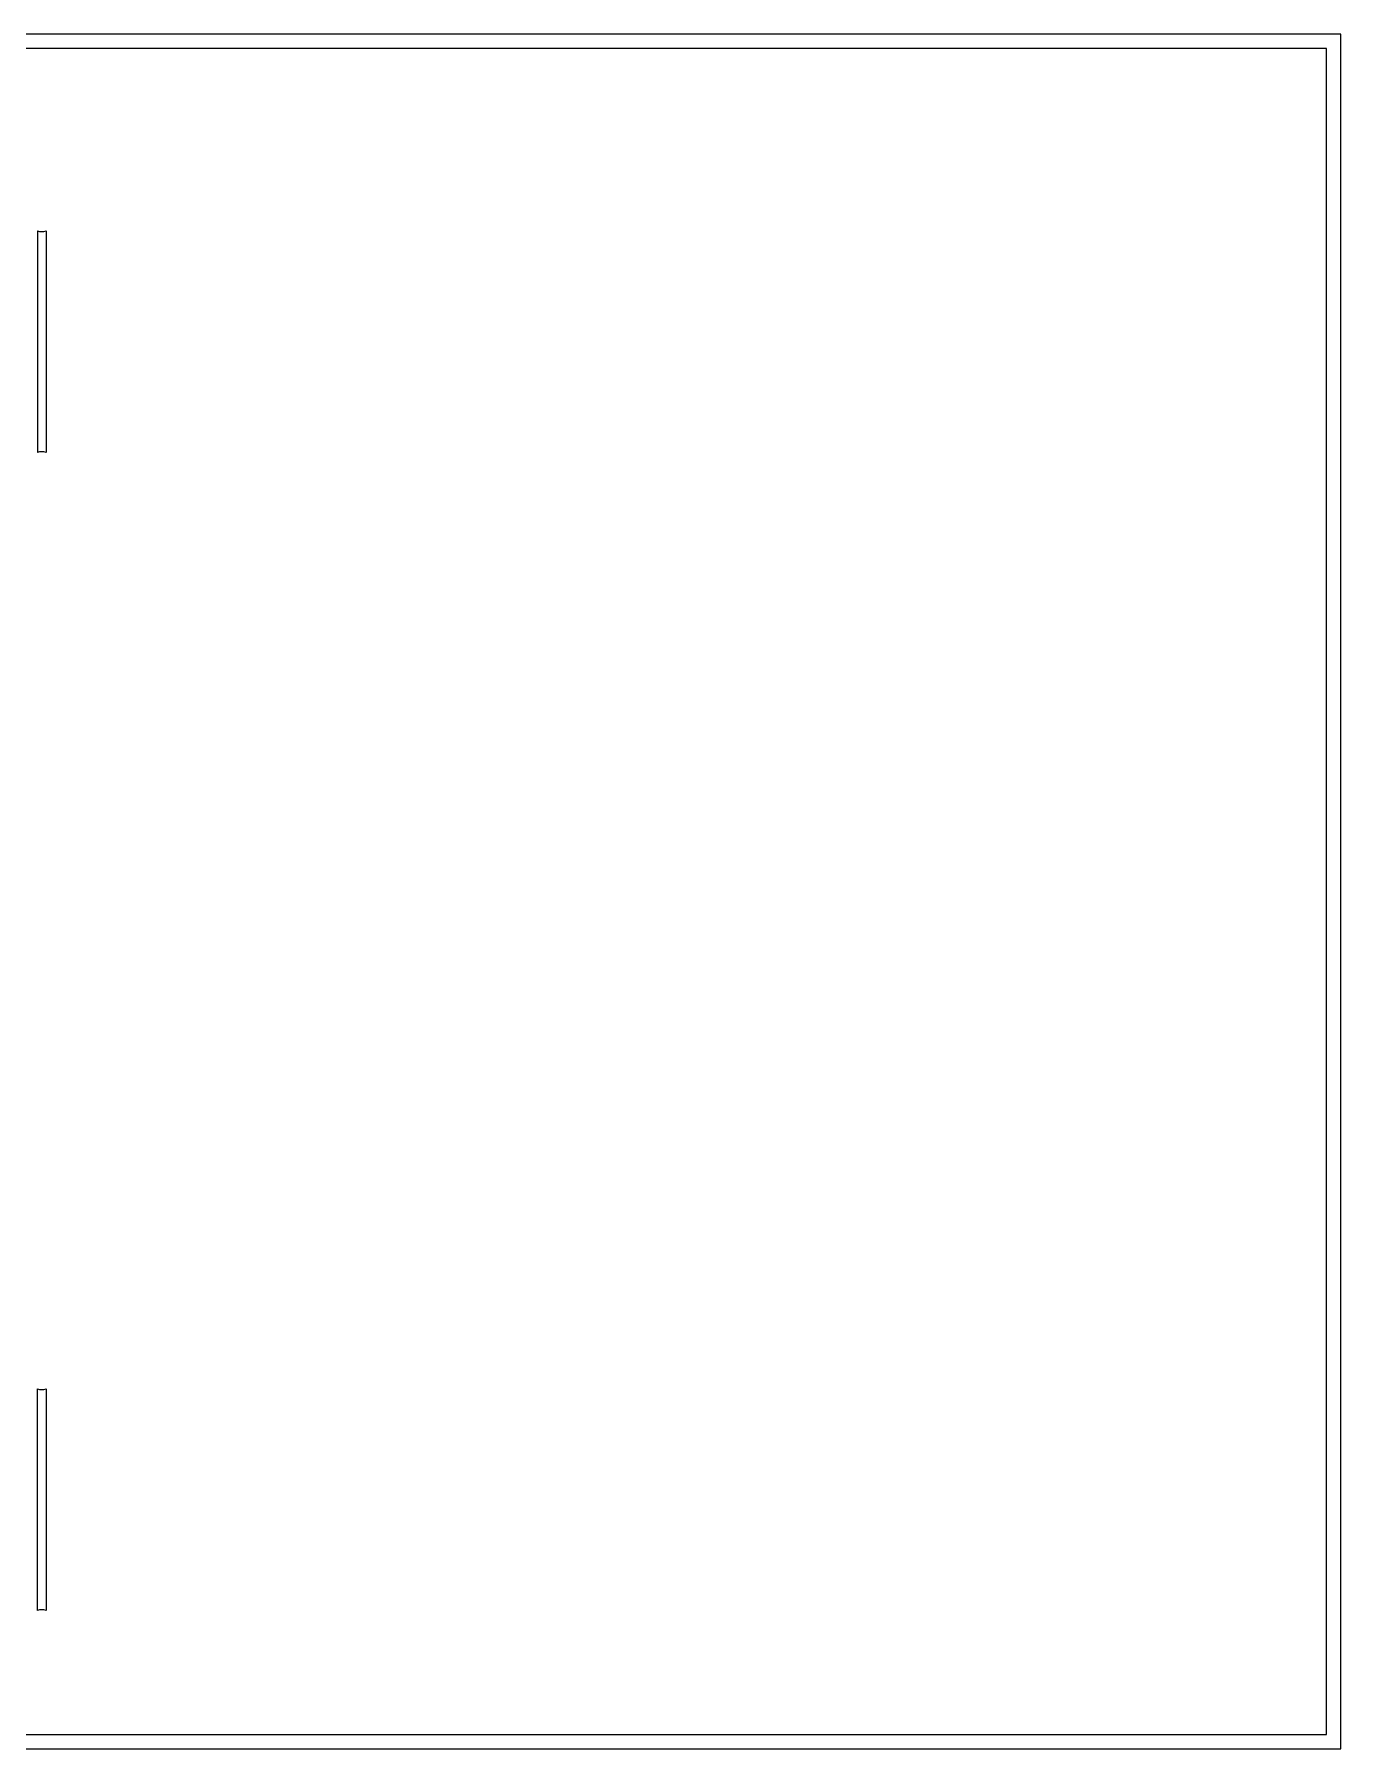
# Model space of a CAD drawing. Header units: millimetres. Extents: x -148 to 776, y -1047 to -448.
# Drawn here: x 319 to 776, y -1047 to -448 of the extents above; entities that cross this region are included whole.
import ezdxf

# ---------------------------------------------------------------- set-up
doc = ezdxf.new("R2010")
doc.units = ezdxf.units.MM

msp = doc.modelspace()

# ---------------------------------------------------------------- linework, layer by layer
at = {"color": 7, "linetype": 'Continuous', "lineweight": 25}
for p, q in [((776.08, -447.82), (-138.32, -447.82)), ((776.08, -1047.42), (776.08, -447.82)), ((771.08, -452.82), (-133.32, -452.82)), ((771.08, -1042.42), (771.08, -452.82)), ((320.18, -516.52), (320.18, -594.11)), ((323.18, -516.52), (323.18, -594.11)), ((320.18, -999.11), (320.18, -921.52)), ((323.18, -921.52), (323.18, -999.11)), ((-133.32, -1042.42), (771.08, -1042.42)), ((-138.32, -1047.42), (776.08, -1047.42))]:
    msp.add_line(p, q, dxfattribs=at)
for centre, start, end in [((321.68, -512.82), 247.97569, 292.02431), ((321.68, -597.82), 67.97569, 112.02431), ((321.68, -917.82), 247.97569, 292.02431), ((321.68, -1002.82), 67.97569, 112.02431)]:
    msp.add_arc(centre, 4, start, end, dxfattribs=at)

doc.saveas('drawing.dxf')
